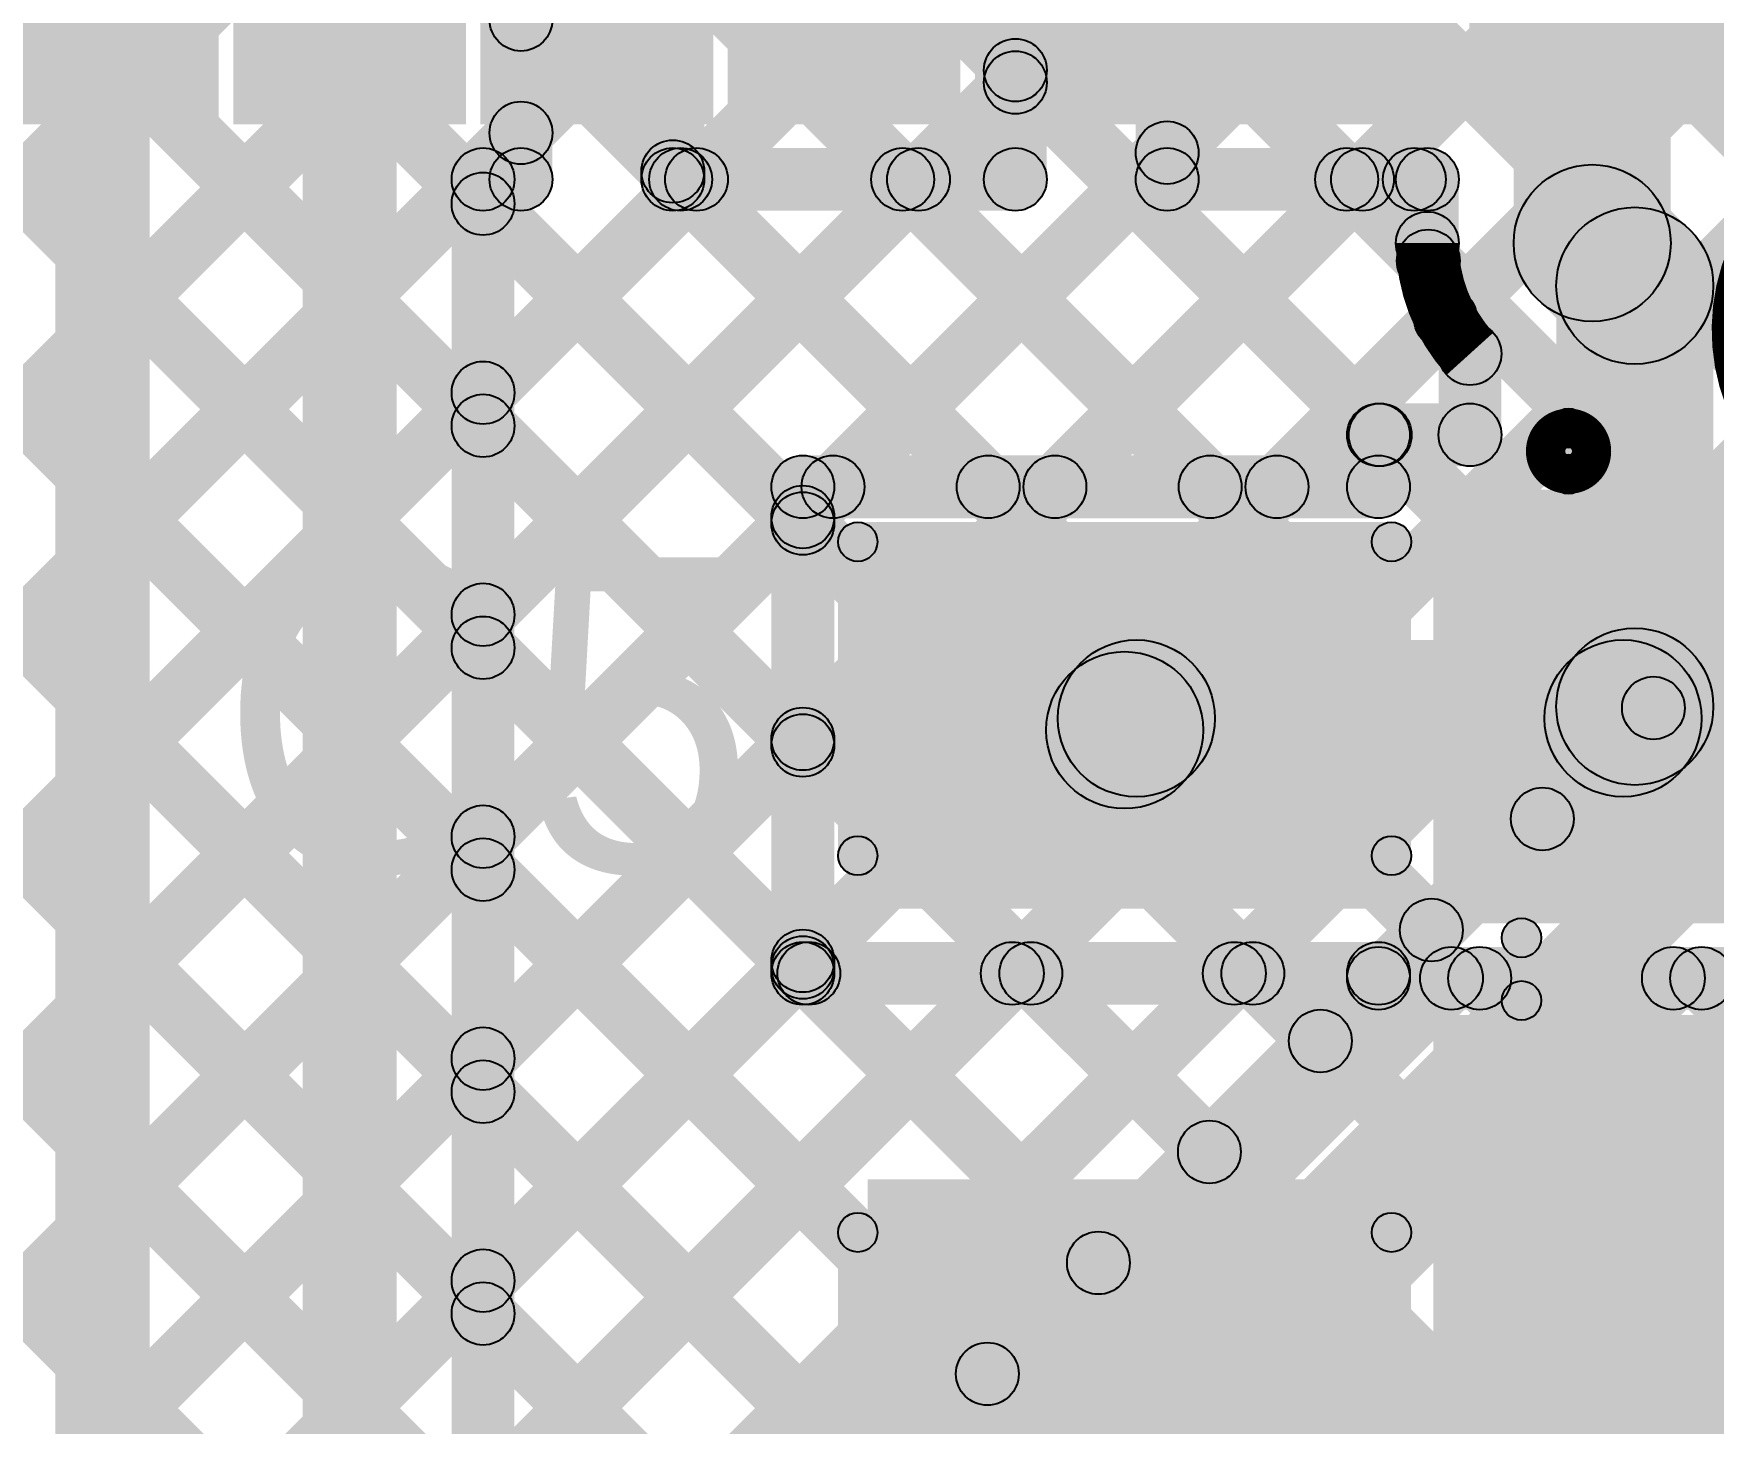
# Model space of a CAD drawing. Header units: millimetres. Extents: x -0.28 to 3.03, y -0.05 to 3.12.
# Drawn here: x 0.4904 to 0.7044, y 1.8817 to 2.0587 of the extents above; entities that cross this region are included whole.
import ezdxf

# ---------------------------------------------------------------- set-up
doc = ezdxf.new("R2010")
doc.units = ezdxf.units.MM
doc.header["$MEASUREMENT"] = 0
for name, color, linetype in [('BottomLayer', 5, 'Continuous'), ('TopLayer', 1, 'Continuous'), ('TopOverlay', 2, 'Continuous'), ('TopPaste', 8, 'Continuous'), ('TopSolder', 216, 'Continuous')]:
    doc.layers.add(name, color=color, linetype=linetype)

# ---------------------------------------------------------------- blocks, each defined once
blk = doc.blocks.new('Q24FA20H0051200_21')
at = {"layer": 'TopLayer'}
for points in [[(-0.05709, 0.04921), (-0.00984, 0.04921), (-0.00984, 0.00591), (-0.05709, 0.00591)], [(0.00984, 0.04921), (0.05709, 0.04921), (0.05709, 0.00591), (0.00984, 0.00591)], [(-0.05709, -0.00591), (-0.00984, -0.00591), (-0.00984, -0.04921), (-0.05709, -0.04921)], [(0.00984, -0.00591), (0.05709, -0.00591), (0.05709, -0.04921), (0.00984, -0.04921)]]:
    blk.add_hatch(color=1, dxfattribs=at).paths.add_polyline_path(points)
at = {"layer": 'TopOverlay'}
h = blk.add_hatch(color=2, dxfattribs=at)
edge = h.paths.add_edge_path()
edge.add_arc((-0.004, 0.042), 0.0025, 0, 360)
for points in [[(0.004, 0.0445), (0.004, 0.0395), (-0.004, 0.0395), (-0.004, 0.0445)], [(-0.0485, -0.001), (-0.0535, -0.001), (-0.0535, 0.002), (-0.0485, 0.002)], [(0.0535, -0.001), (0.0485, -0.001), (0.0485, 0.002), (0.0535, 0.002)], [(0.004, -0.0395), (0.004, -0.0445), (-0.004, -0.0445), (-0.004, -0.0395)]]:
    blk.add_hatch(color=2, dxfattribs=at).paths.add_polyline_path(points)
h = blk.add_hatch(color=2, dxfattribs=at)
edge = h.paths.add_edge_path()
edge.add_arc((0.004, 0.042), 0.0025, 0, 360)
h = blk.add_hatch(color=2, dxfattribs=at)
edge = h.paths.add_edge_path()
edge.add_arc((-0.051, 0.002), 0.0025, 0, 360)
h = blk.add_hatch(color=2, dxfattribs=at)
edge = h.paths.add_edge_path()
edge.add_arc((0.051, 0.002), 0.0025, 0, 360)
h = blk.add_hatch(color=2, dxfattribs=at)
edge = h.paths.add_edge_path()
edge.add_arc((-0.051, -0.001), 0.0025, 0, 360)
h = blk.add_hatch(color=2, dxfattribs=at)
edge = h.paths.add_edge_path()
edge.add_arc((0.051, -0.001), 0.0025, 0, 360)
h = blk.add_hatch(color=2, dxfattribs=at)
edge = h.paths.add_edge_path()
edge.add_arc((-0.06893, -0.036), 0.0025, 0, 360)
h = blk.add_hatch(color=2, dxfattribs=at)
edge = h.paths.add_edge_path()
edge.add_arc((-0.06307, -0.036), 0.0025, 0, 360)
h = blk.add_hatch(color=2, dxfattribs=at)
edge = h.paths.add_edge_path()
edge.add_arc((-0.004, -0.042), 0.0025, 0, 360)
h = blk.add_hatch(color=2, dxfattribs=at)
edge = h.paths.add_edge_path()
edge.add_arc((0.004, -0.042), 0.0025, 0, 360)
at = {"layer": 'TopPaste'}
for points in [[(-0.05709, 0.04921), (-0.00984, 0.04921), (-0.00984, 0.00591), (-0.05709, 0.00591)], [(0.00984, 0.04921), (0.05709, 0.04921), (0.05709, 0.00591), (0.00984, 0.00591)], [(-0.05709, -0.00591), (-0.00984, -0.00591), (-0.00984, -0.04921), (-0.05709, -0.04921)], [(0.00984, -0.00591), (0.05709, -0.00591), (0.05709, -0.04921), (0.00984, -0.04921)]]:
    blk.add_hatch(color=8, dxfattribs=at).paths.add_polyline_path(points)
at = {"layer": 'TopSolder'}
for points in [[(-0.06109, 0.05321), (-0.00584, 0.05321), (-0.00584, 0.00191), (-0.06109, 0.00191)], [(0.00584, 0.05321), (0.06109, 0.05321), (0.06109, 0.00191), (0.00584, 0.00191)], [(-0.06109, -0.00191), (-0.00584, -0.00191), (-0.00584, -0.05321), (-0.06109, -0.05321)], [(0.00584, -0.00191), (0.06109, -0.00191), (0.06109, -0.05321), (0.00584, -0.05321)]]:
    blk.add_hatch(color=216, dxfattribs=at).paths.add_polyline_path(points)
at = {"layer": 'TopOverlay', "const_width": 0.005}
blk.add_lwpolyline([(-0.06307, -0.036, 1), (-0.06893, -0.036, 1)], format="xyb", close=True, dxfattribs=at)
at = {"layer": 'TopOverlay'}
for centre in [(-0.004, 0.042), (0.004, 0.042), (-0.051, 0.002), (0.051, 0.002), (-0.051, -0.001), (0.051, -0.001), (-0.06893, -0.036), (-0.06307, -0.036), (-0.004, -0.042), (0.004, -0.042)]:
    blk.add_circle(centre, 0.0025, dxfattribs=at)
blk = doc.blocks.new('32_TQFP__7X7__28')
at = {"layer": 'TopLayer'}
for points in [[(-0.19882, 0.12106), (-0.13583, 0.12106), (-0.13583, 0.09941), (-0.19882, 0.09941)], [(-0.19882, 0.08957), (-0.13583, 0.08957), (-0.13583, 0.06791), (-0.19882, 0.06791)], [(-0.19882, 0.05807), (-0.13583, 0.05807), (-0.13583, 0.03642), (-0.19882, 0.03642)], [(-0.19882, 0.02657), (-0.13583, 0.02657), (-0.13583, 0.00492), (-0.19882, 0.00492)], [(-0.19882, -0.00492), (-0.13583, -0.00492), (-0.13583, -0.02657), (-0.19882, -0.02657)], [(-0.19882, -0.03642), (-0.13583, -0.03642), (-0.13583, -0.05807), (-0.19882, -0.05807)], [(-0.19882, -0.06791), (-0.13583, -0.06791), (-0.13583, -0.08957), (-0.19882, -0.08957)]]:
    blk.add_hatch(color=1, dxfattribs=at).paths.add_polyline_path(points)
at = {"layer": 'TopPaste'}
for points in [[(-0.19882, 0.12106), (-0.13583, 0.12106), (-0.13583, 0.09941), (-0.19882, 0.09941)], [(-0.19882, 0.08957), (-0.13583, 0.08957), (-0.13583, 0.06791), (-0.19882, 0.06791)], [(-0.19882, 0.05807), (-0.13583, 0.05807), (-0.13583, 0.03642), (-0.19882, 0.03642)], [(-0.19882, 0.02657), (-0.13583, 0.02657), (-0.13583, 0.00492), (-0.19882, 0.00492)], [(-0.19882, -0.00492), (-0.13583, -0.00492), (-0.13583, -0.02657), (-0.19882, -0.02657)], [(-0.19882, -0.03642), (-0.13583, -0.03642), (-0.13583, -0.05807), (-0.19882, -0.05807)], [(-0.19882, -0.06791), (-0.13583, -0.06791), (-0.13583, -0.08957), (-0.19882, -0.08957)]]:
    blk.add_hatch(color=8, dxfattribs=at).paths.add_polyline_path(points)
at = {"layer": 'TopSolder'}
for points in [[(-0.20282, 0.12506), (-0.13183, 0.12506), (-0.13183, 0.09541), (-0.20282, 0.09541)], [(-0.20282, 0.09357), (-0.13183, 0.09357), (-0.13183, 0.06391), (-0.20282, 0.06391)], [(-0.20282, 0.06207), (-0.13183, 0.06207), (-0.13183, 0.03242), (-0.20282, 0.03242)], [(-0.20282, 0.03057), (-0.13183, 0.03057), (-0.13183, 0.00092), (-0.20282, 0.00092)], [(-0.20282, -0.00092), (-0.13183, -0.00092), (-0.13183, -0.03057), (-0.20282, -0.03057)], [(-0.20282, -0.03242), (-0.13183, -0.03242), (-0.13183, -0.06207), (-0.20282, -0.06207)], [(-0.20282, -0.06391), (-0.13183, -0.06391), (-0.13183, -0.09357), (-0.20282, -0.09357)]]:
    blk.add_hatch(color=216, dxfattribs=at).paths.add_polyline_path(points)
blk = doc.blocks.new('C__0805_110')
at = {"layer": 'TopLayer'}
for points in [[(-0.06, 0.03), (-0.02, 0.03), (-0.02, -0.03), (-0.06, -0.03)], [(0.02, 0.03), (0.06, 0.03), (0.06, -0.03), (0.02, -0.03)]]:
    blk.add_hatch(color=1, dxfattribs=at).paths.add_polyline_path(points)
at = {"layer": 'TopOverlay'}
h = blk.add_hatch(color=2, dxfattribs=at)
edge = h.paths.add_edge_path()
edge.add_arc((-0.064, 0.034), 0.0025, 0, 360)
h = blk.add_hatch(color=2, dxfattribs=at)
edge = h.paths.add_edge_path()
edge.add_arc((-0.064, 0.034), 0.0025, 0, 360)
for points in [[(-0.064, 0.0315), (-0.064, 0.0365), (-0.024, 0.0365), (-0.024, 0.0315)], [(0.024, 0.0315), (0.024, 0.0365), (0.064, 0.0365), (0.064, 0.0315)], [(-0.0665, 0.034), (-0.0615, 0.034), (-0.0615, -0.034), (-0.0665, -0.034)], [(0.0615, 0.034), (0.0665, 0.034), (0.0665, -0.034), (0.0615, -0.034)], [(-0.064, -0.0365), (-0.064, -0.0315), (-0.024, -0.0315), (-0.024, -0.0365)], [(0.024, -0.0365), (0.024, -0.0315), (0.064, -0.0315), (0.064, -0.0365)]]:
    blk.add_hatch(color=2, dxfattribs=at).paths.add_polyline_path(points)
h = blk.add_hatch(color=2, dxfattribs=at)
edge = h.paths.add_edge_path()
edge.add_arc((-0.024, 0.034), 0.0025, 0, 360)
h = blk.add_hatch(color=2, dxfattribs=at)
edge = h.paths.add_edge_path()
edge.add_arc((0.024, 0.034), 0.0025, 0, 360)
h = blk.add_hatch(color=2, dxfattribs=at)
edge = h.paths.add_edge_path()
edge.add_arc((0.064, 0.034), 0.0025, 0, 360)
h = blk.add_hatch(color=2, dxfattribs=at)
edge = h.paths.add_edge_path()
edge.add_arc((0.064, 0.034), 0.0025, 0, 360)
h = blk.add_hatch(color=2, dxfattribs=at)
edge = h.paths.add_edge_path()
edge.add_arc((-0.064, -0.034), 0.0025, 0, 360)
h = blk.add_hatch(color=2, dxfattribs=at)
edge = h.paths.add_edge_path()
edge.add_arc((-0.064, -0.034), 0.0025, 0, 360)
h = blk.add_hatch(color=2, dxfattribs=at)
edge = h.paths.add_edge_path()
edge.add_arc((-0.024, -0.034), 0.0025, 0, 360)
h = blk.add_hatch(color=2, dxfattribs=at)
edge = h.paths.add_edge_path()
edge.add_arc((0.024, -0.034), 0.0025, 0, 360)
h = blk.add_hatch(color=2, dxfattribs=at)
edge = h.paths.add_edge_path()
edge.add_arc((0.064, -0.034), 0.0025, 0, 360)
h = blk.add_hatch(color=2, dxfattribs=at)
edge = h.paths.add_edge_path()
edge.add_arc((0.064, -0.034), 0.0025, 0, 360)
at = {"layer": 'TopPaste'}
for points in [[(-0.06, 0.03), (-0.02, 0.03), (-0.02, -0.03), (-0.06, -0.03)], [(0.02, 0.03), (0.06, 0.03), (0.06, -0.03), (0.02, -0.03)]]:
    blk.add_hatch(color=8, dxfattribs=at).paths.add_polyline_path(points)
at = {"layer": 'TopSolder'}
for points in [[(-0.06276, 0.03276), (-0.01724, 0.03276), (-0.01724, -0.03276), (-0.06276, -0.03276)], [(0.01724, 0.03276), (0.06276, 0.03276), (0.06276, -0.03276), (0.01724, -0.03276)]]:
    blk.add_hatch(color=216, dxfattribs=at).paths.add_polyline_path(points)
at = {"layer": 'TopOverlay'}
for centre in [(-0.064, 0.034), (-0.064, 0.034), (-0.024, 0.034), (0.024, 0.034), (0.064, 0.034), (0.064, 0.034), (-0.064, -0.034), (-0.064, -0.034), (-0.024, -0.034), (0.024, -0.034), (0.064, -0.034), (0.064, -0.034)]:
    blk.add_circle(centre, 0.0025, dxfattribs=at)

msp = doc.modelspace()

# ---------------------------------------------------------------- hatches: boundary and pattern name
at = {"layer": 'BottomLayer'}
for points in [[(0.58684, 1.74816), (0.56916, 1.76584), (1.06216, 2.25884), (1.07984, 2.24116)], [(0.33171, 1.70652), (0.32606, 1.71218), (0.77713, 2.16325), (0.78278, 2.15759)], [(0.34585, 1.69238), (0.3402, 1.69804), (0.79106, 2.1489), (0.79672, 2.14324)], [(0.35818, 1.67642), (0.35253, 1.68208), (0.80158, 2.13114), (0.80724, 2.12548)], [(0.05283, 1.59734), (0.04717, 1.603), (0.52849, 2.08432), (0.53415, 2.07866)], [(0.23637, 1.7526), (0.23071, 1.75825), (0.55678, 2.08432), (0.56243, 2.07866)], [(0.30241, 2.07867), (0.30806, 2.08433), (0.56623, 1.82616), (0.56057, 1.82051)], [(0.33069, 2.07867), (0.33635, 2.08433), (0.56828, 1.8524), (0.56262, 1.84674)], [(0.35898, 2.07867), (0.36463, 2.08433), (0.58646, 1.8625), (0.5808, 1.85684)], [(0.38726, 2.07867), (0.39292, 2.08432), (0.6006, 1.87664), (0.59494, 1.87098)], [(0.41555, 2.07867), (0.4212, 2.08432), (0.61474, 1.89078), (0.60909, 1.88513)], [(0.44383, 2.07867), (0.44949, 2.08432), (0.62888, 1.90493), (0.62323, 1.89927)], [(0.47212, 2.07867), (0.47777, 2.08432), (0.64303, 1.91907), (0.63737, 1.91341)], [(0.5004, 2.07866), (0.50606, 2.08432), (0.65717, 1.93321), (0.65151, 1.92755)], [(0.52869, 2.07866), (0.53434, 2.08432), (0.67131, 1.94735), (0.66565, 1.9417)], [(0.2598, 1.74775), (0.25415, 1.75341), (0.58256, 2.08182), (0.58822, 2.07616)], [(0.27477, 1.73443), (0.26911, 1.74009), (0.61084, 2.08182), (0.6165, 2.07616)], [(0.30141, 1.73278), (0.29575, 1.73844), (0.63913, 2.08182), (0.64478, 2.07616)], [(0.31757, 1.72066), (0.31191, 1.72632), (0.66741, 2.08182), (0.67307, 2.07616)], [(0.55947, 2.07616), (0.56513, 2.08182), (0.68545, 1.96149), (0.6798, 1.95584)], [(0.58776, 2.07616), (0.59341, 2.08182), (0.6996, 1.97564), (0.69394, 1.96998)], [(0.61604, 2.07616), (0.6217, 2.08182), (0.71374, 1.98978), (0.70808, 1.98412)], [(0.64432, 2.07616), (0.64998, 2.08182), (0.71125, 2.02055), (0.7056, 2.01489)], [(0.67261, 2.07616), (0.67826, 2.08182), (0.71896, 2.04113), (0.7133, 2.03547)], [(0.53424, 1.74089), (0.52576, 1.74937), (0.84576, 2.06937), (0.85424, 2.06089)], [(0.35933, 1.64928), (0.35367, 1.65494), (0.70895, 2.01022), (0.7146, 2.00456)], [(0.58456, 1.85495), (0.57891, 1.8606), (0.70895, 1.99065), (0.7146, 1.98499)], [(0.58724, 1.83076), (0.57876, 1.83924), (0.72453, 1.98502), (0.73302, 1.97653)]]:
    msp.add_hatch(color=5, dxfattribs=at).paths.add_polyline_path(points)
h = msp.add_hatch(color=5, dxfattribs=at)
edge = h.paths.add_edge_path()
edge.add_arc((0.69677, 1.97281), 0.004, 0, 360)
h = msp.add_hatch(color=5, dxfattribs=at)
edge = h.paths.add_edge_path()
edge.add_arc((0.68262, 1.95867), 0.004, 0, 360)
h = msp.add_hatch(color=5, dxfattribs=at)
edge = h.paths.add_edge_path()
edge.add_arc((0.66848, 1.94452), 0.004, 0, 360)
h = msp.add_hatch(color=5, dxfattribs=at)
edge = h.paths.add_edge_path()
edge.add_arc((0.65434, 1.93038), 0.004, 0, 360)
h = msp.add_hatch(color=5, dxfattribs=at)
edge = h.paths.add_edge_path()
edge.add_arc((0.6402, 1.91624), 0.004, 0, 360)
h = msp.add_hatch(color=5, dxfattribs=at)
edge = h.paths.add_edge_path()
edge.add_arc((0.62606, 1.9021), 0.004, 0, 360)
h = msp.add_hatch(color=5, dxfattribs=at)
edge = h.paths.add_edge_path()
edge.add_arc((0.61191, 1.88796), 0.004, 0, 360)
at = {"layer": 'TopLayer'}
for points in [[(0.55649, 2.04017), (0.54849, 2.04017), (0.54849, 2.12516), (0.55649, 2.12516)], [(0.57583, 2.04017), (0.56783, 2.04017), (0.56783, 2.12516), (0.57583, 2.12516)], [(0.61948, 2.04017), (0.61148, 2.04017), (0.61148, 2.12516), (0.61948, 2.12516)], [(0.63882, 2.04017), (0.63082, 2.04017), (0.63082, 2.12516), (0.63882, 2.12516)], [(0.50517, 1.71984), (0.49317, 1.71984), (0.49317, 2.08267), (0.50517, 2.08267)], [(0.53666, 1.78375), (0.52466, 1.78375), (0.52466, 2.08267), (0.53666, 2.08267)], [(0.69897, 2.03205), (0.67897, 2.03205), (0.67897, 2.08184), (0.69897, 2.08184)], [(0.61831, 2.04969), (0.61265, 2.05534), (0.63199, 2.07468), (0.63765, 2.06902)], [(0.55532, 2.04326), (0.54966, 2.04892), (0.569, 2.06826), (0.57466, 2.0626)], [(0.54966, 2.05769), (0.55532, 2.06335), (0.57466, 2.04401), (0.569, 2.03835)], [(0.61265, 2.05127), (0.61831, 2.05692), (0.66479, 2.01044), (0.65913, 2.00478)], [(0.59507, 1.99816), (0.58941, 2.00382), (0.63199, 2.0464), (0.63765, 2.04074)], [(0.54766, 2.03617), (0.54766, 2.04417), (0.55249, 2.04417), (0.55249, 2.03617)], [(0.57183, 2.03617), (0.57183, 2.04417), (0.61548, 2.04417), (0.61548, 2.03617)], [(0.63482, 2.03617), (0.63482, 2.04417), (0.66631, 2.04417), (0.66631, 2.03617)], [(0.55049, 2.01015), (0.54483, 2.01581), (0.57202, 2.043), (0.57768, 2.03734)], [(0.55049, 1.98187), (0.54483, 1.98752), (0.60031, 2.043), (0.60597, 2.03734)], [(0.57001, 2.03734), (0.57566, 2.043), (0.61484, 2.00382), (0.60919, 1.99816)], [(0.59829, 2.03734), (0.60395, 2.043), (0.64313, 2.00382), (0.63747, 1.99816)], [(0.62335, 1.99816), (0.6177, 2.00382), (0.65688, 2.043), (0.66253, 2.03734)], [(0.65486, 2.03734), (0.66052, 2.043), (0.67092, 2.03259), (0.66526, 2.02694)], [(0.55166, 1.79372), (0.54366, 1.79372), (0.54366, 2.04017), (0.55166, 2.04017)], [(0.54483, 2.03423), (0.55049, 2.03989), (0.59123, 1.99915), (0.58557, 1.99349)], [(0.67197, 2.03205), (0.66397, 2.03205), (0.66397, 2.04017), (0.67197, 2.04017)], [(0.6819, 2.02497), (0.69604, 2.03912), (0.70147, 2.03368), (0.68733, 2.01954)], [(0.65164, 1.99816), (0.64598, 2.00382), (0.66745, 2.02529), (0.67311, 2.01963)], [(0.7044, 1.97299), (0.6844, 1.97299), (0.6844, 2.02661), (0.7044, 2.02661)], [(0.6774, 2.00761), (0.6694, 2.00761), (0.6694, 2.01795), (0.6774, 2.01795)], [(0.54483, 2.00595), (0.55049, 2.0116), (0.59123, 1.97086), (0.58557, 1.96521)], [(0.66175, 2.00361), (0.66175, 2.01161), (0.6734, 2.01161), (0.6734, 2.00361)], [(0.66575, 2.00099), (0.65775, 2.00099), (0.65775, 2.00761), (0.66575, 2.00761)], [(0.59123, 1.99432), (0.58557, 1.99998), (0.58941, 2.00382), (0.59507, 1.99816)], [(0.5884, 1.99699), (0.5884, 2.00499), (0.66175, 2.00499), (0.66175, 1.99699)], [(0.55049, 1.95358), (0.54483, 1.95924), (0.58557, 1.99998), (0.59123, 1.99432)], [(0.5924, 1.93899), (0.5844, 1.93899), (0.5844, 2.00099), (0.5924, 2.00099)], [(0.54483, 1.97766), (0.55049, 1.98332), (0.59123, 1.94258), (0.58557, 1.93692)], [(0.6309, 1.96149), (0.6309, 1.98149), (0.6929, 1.98149), (0.6929, 1.96149)], [(0.69997, 1.96442), (0.68583, 1.97856), (0.68733, 1.98006), (0.70147, 1.96592)], [(0.63647, 1.96292), (0.62233, 1.97706), (0.62383, 1.97856), (0.63797, 1.96442)], [(0.55049, 1.9253), (0.54483, 1.93096), (0.58557, 1.9717), (0.59123, 1.96604)], [(0.54483, 1.94938), (0.55049, 1.95504), (0.6507, 1.85483), (0.64504, 1.84917)], [(0.55049, 1.89701), (0.54483, 1.90267), (0.58557, 1.94341), (0.59123, 1.93775)], [(0.55049, 1.86873), (0.54483, 1.87439), (0.61227, 1.94182), (0.61792, 1.93616)], [(0.55049, 1.84045), (0.54483, 1.8461), (0.64055, 1.94182), (0.64621, 1.93616)], [(0.58633, 1.93616), (0.59199, 1.94182), (0.67898, 1.85483), (0.67332, 1.84917)], [(0.59236, 1.85403), (0.5867, 1.85969), (0.66821, 1.9412), (0.67387, 1.93554)], [(0.5884, 1.93499), (0.5884, 1.94299), (0.66175, 1.94299), (0.66175, 1.93499)], [(0.61578, 1.84917), (0.61013, 1.85483), (0.6965, 1.9412), (0.70215, 1.93554)], [(0.61462, 1.93616), (0.62028, 1.94182), (0.70727, 1.85483), (0.70161, 1.84917)], [(0.6429, 1.93616), (0.64856, 1.94182), (0.71983, 1.87055), (0.71417, 1.86489)], [(0.66175, 1.93437), (0.66175, 1.94237), (0.71687, 1.94237), (0.71687, 1.93437)], [(0.67181, 1.93554), (0.67747, 1.9412), (0.71969, 1.89897), (0.71404, 1.89331)], [(0.70009, 1.93554), (0.70575, 1.9412), (0.71969, 1.92725), (0.71404, 1.9216)], [(0.64407, 1.84917), (0.63841, 1.85483), (0.71404, 1.93045), (0.71969, 1.9248)], [(0.54483, 1.92109), (0.55049, 1.92675), (0.62241, 1.85483), (0.61676, 1.84917)], [(0.67235, 1.84917), (0.6667, 1.85483), (0.71404, 1.90217), (0.71969, 1.89651)], [(0.54483, 1.89281), (0.55049, 1.89847), (0.58847, 1.86049), (0.58281, 1.85483)]]:
    msp.add_hatch(color=1, dxfattribs=at).paths.add_polyline_path(points)
h = msp.add_hatch(color=1, dxfattribs=at)
edge = h.paths.add_edge_path()
edge.add_arc((0.55249, 2.06052), 0.004, 0, 360)
h = msp.add_hatch(color=1, dxfattribs=at)
edge = h.paths.add_edge_path()
edge.add_arc((0.61548, 2.05409), 0.004, 0, 360)
h = msp.add_hatch(color=1, dxfattribs=at)
edge = h.paths.add_edge_path()
edge.add_arc((0.61548, 2.05251), 0.004, 0, 360)
h = msp.add_hatch(color=1, dxfattribs=at)
edge = h.paths.add_edge_path()
edge.add_arc((0.55249, 2.04609), 0.004, 0, 360)
h = msp.add_hatch(color=1, dxfattribs=at)
edge = h.paths.add_edge_path()
edge.add_arc((0.63482, 2.04357), 0.004, 0, 360)
h = msp.add_hatch(color=1, dxfattribs=at)
edge = h.paths.add_edge_path()
edge.add_arc((0.54766, 2.04017), 0.004, 0, 360)
h = msp.add_hatch(color=1, dxfattribs=at)
edge = h.paths.add_edge_path()
edge.add_arc((0.54766, 2.04017), 0.004, 0, 360)
h = msp.add_hatch(color=1, dxfattribs=at)
edge = h.paths.add_edge_path()
edge.add_arc((0.55249, 2.04017), 0.004, 0, 360)
h = msp.add_hatch(color=1, dxfattribs=at)
edge = h.paths.add_edge_path()
edge.add_arc((0.55249, 2.04017), 0.004, 0, 360)
h = msp.add_hatch(color=1, dxfattribs=at)
edge = h.paths.add_edge_path()
edge.add_arc((0.57183, 2.04118), 0.004, 0, 360)
h = msp.add_hatch(color=1, dxfattribs=at)
edge = h.paths.add_edge_path()
edge.add_arc((0.57183, 2.04017), 0.004, 0, 360)
h = msp.add_hatch(color=1, dxfattribs=at)
edge = h.paths.add_edge_path()
edge.add_arc((0.57183, 2.04017), 0.004, 0, 360)
h = msp.add_hatch(color=1, dxfattribs=at)
edge = h.paths.add_edge_path()
edge.add_arc((0.57283, 2.04017), 0.004, 0, 360)
h = msp.add_hatch(color=1, dxfattribs=at)
edge = h.paths.add_edge_path()
edge.add_arc((0.57485, 2.04017), 0.004, 0, 360)
h = msp.add_hatch(color=1, dxfattribs=at)
edge = h.paths.add_edge_path()
edge.add_arc((0.60112, 2.04017), 0.004, 0, 360)
h = msp.add_hatch(color=1, dxfattribs=at)
edge = h.paths.add_edge_path()
edge.add_arc((0.60314, 2.04017), 0.004, 0, 360)
h = msp.add_hatch(color=1, dxfattribs=at)
edge = h.paths.add_edge_path()
edge.add_arc((0.61548, 2.04017), 0.004, 0, 360)
h = msp.add_hatch(color=1, dxfattribs=at)
edge = h.paths.add_edge_path()
edge.add_arc((0.61548, 2.04017), 0.004, 0, 360)
h = msp.add_hatch(color=1, dxfattribs=at)
edge = h.paths.add_edge_path()
edge.add_arc((0.63482, 2.04017), 0.004, 0, 360)
h = msp.add_hatch(color=1, dxfattribs=at)
edge = h.paths.add_edge_path()
edge.add_arc((0.63482, 2.04017), 0.004, 0, 360)
h = msp.add_hatch(color=1, dxfattribs=at)
edge = h.paths.add_edge_path()
edge.add_arc((0.65769, 2.04017), 0.004, 0, 360)
h = msp.add_hatch(color=1, dxfattribs=at)
edge = h.paths.add_edge_path()
edge.add_arc((0.65971, 2.04017), 0.004, 0, 360)
h = msp.add_hatch(color=1, dxfattribs=at)
edge = h.paths.add_edge_path()
edge.add_arc((0.66631, 2.04017), 0.004, 0, 360)
h = msp.add_hatch(color=1, dxfattribs=at)
edge = h.paths.add_edge_path()
edge.add_arc((0.66797, 2.04017), 0.004, 0, 360)
h = msp.add_hatch(color=1, dxfattribs=at)
edge = h.paths.add_edge_path()
edge.add_arc((0.68897, 2.03205), 0.01, 0, 360)
h = msp.add_hatch(color=1, dxfattribs=at)
edge = h.paths.add_edge_path()
edge.add_arc((0.68897, 2.03205), 0.01, 0, 360)
h = msp.add_hatch(color=1, dxfattribs=at)
edge = h.paths.add_edge_path()
edge.add_arc((0.54766, 2.03706), 0.004, 0, 360)
h = msp.add_hatch(color=1, dxfattribs=at)
edge = h.paths.add_edge_path()
edge.add_arc((0.66797, 2.03205), 0.004, 0, 360)
h = msp.add_hatch(color=1, dxfattribs=at)
edge = h.paths.add_edge_path()
edge.add_arc((0.66797, 2.03205), 0.004, 0, 360)
h = msp.add_hatch(color=1, dxfattribs=at)
edge = h.paths.add_edge_path()
edge.add_arc((0.66797, 2.03205), 0.004, 0, 360)
h = msp.add_hatch(color=1, dxfattribs=at)
edge = h.paths.add_edge_path()
edge.add_arc((0.6944, 2.02661), 0.01, 0, 360)
h = msp.add_hatch(color=1, dxfattribs=at)
edge = h.paths.add_edge_path()
edge.add_arc((0.6944, 2.02661), 0.01, 0, 360)
h = msp.add_hatch(color=1, dxfattribs=at)
edge = h.paths.add_edge_path()
edge.add_arc((0.66809, 2.02977), 0.004, 0, 360)
h = msp.add_hatch(color=1, dxfattribs=at)
edge = h.paths.add_edge_path()
edge.add_arc((0.67028, 2.02246), 0.004, 0, 360)
h = msp.add_hatch(color=1, dxfattribs=at)
edge = h.paths.add_edge_path()
edge.add_arc((0.6734, 2.01795), 0.004, 0, 360)
h = msp.add_hatch(color=1, dxfattribs=at)
edge = h.paths.add_edge_path()
edge.add_arc((0.6734, 2.01795), 0.004, 0, 360)
h = msp.add_hatch(color=1, dxfattribs=at)
edge = h.paths.add_edge_path()
edge.add_arc((0.6734, 2.01795), 0.004, 0, 360)
h = msp.add_hatch(color=1, dxfattribs=at)
edge = h.paths.add_edge_path()
edge.add_arc((0.54766, 2.01298), 0.004, 0, 360)
h = msp.add_hatch(color=1, dxfattribs=at)
edge = h.paths.add_edge_path()
edge.add_arc((0.54766, 2.00878), 0.004, 0, 360)
h = msp.add_hatch(color=1, dxfattribs=at)
edge = h.paths.add_edge_path()
edge.add_arc((0.66175, 2.00761), 0.004, 0, 360)
h = msp.add_hatch(color=1, dxfattribs=at)
edge = h.paths.add_edge_path()
edge.add_arc((0.66175, 2.00761), 0.004, 0, 360)
h = msp.add_hatch(color=1, dxfattribs=at)
edge = h.paths.add_edge_path()
edge.add_arc((0.66196, 2.00761), 0.004, 0, 360)
h = msp.add_hatch(color=1, dxfattribs=at)
edge = h.paths.add_edge_path()
edge.add_arc((0.6734, 2.00761), 0.004, 0, 360)
h = msp.add_hatch(color=1, dxfattribs=at)
edge = h.paths.add_edge_path()
edge.add_arc((0.6734, 2.00761), 0.004, 0, 360)
h = msp.add_hatch(color=1, dxfattribs=at)
edge = h.paths.add_edge_path()
edge.add_arc((0.5884, 2.00099), 0.004, 0, 360)
h = msp.add_hatch(color=1, dxfattribs=at)
edge = h.paths.add_edge_path()
edge.add_arc((0.5884, 2.00099), 0.004, 0, 360)
h = msp.add_hatch(color=1, dxfattribs=at)
edge = h.paths.add_edge_path()
edge.add_arc((0.59224, 2.00099), 0.004, 0, 360)
h = msp.add_hatch(color=1, dxfattribs=at)
edge = h.paths.add_edge_path()
edge.add_arc((0.59224, 2.00099), 0.004, 0, 360)
h = msp.add_hatch(color=1, dxfattribs=at)
edge = h.paths.add_edge_path()
edge.add_arc((0.61202, 2.00099), 0.004, 0, 360)
h = msp.add_hatch(color=1, dxfattribs=at)
edge = h.paths.add_edge_path()
edge.add_arc((0.62052, 2.00099), 0.004, 0, 360)
h = msp.add_hatch(color=1, dxfattribs=at)
edge = h.paths.add_edge_path()
edge.add_arc((0.6403, 2.00099), 0.004, 0, 360)
h = msp.add_hatch(color=1, dxfattribs=at)
edge = h.paths.add_edge_path()
edge.add_arc((0.64881, 2.00099), 0.004, 0, 360)
h = msp.add_hatch(color=1, dxfattribs=at)
edge = h.paths.add_edge_path()
edge.add_arc((0.66175, 2.00099), 0.004, 0, 360)
h = msp.add_hatch(color=1, dxfattribs=at)
edge = h.paths.add_edge_path()
edge.add_arc((0.66175, 2.00099), 0.004, 0, 360)
h = msp.add_hatch(color=1, dxfattribs=at)
edge = h.paths.add_edge_path()
edge.add_arc((0.5884, 1.99715), 0.004, 0, 360)
h = msp.add_hatch(color=1, dxfattribs=at)
edge = h.paths.add_edge_path()
edge.add_arc((0.5884, 1.99715), 0.004, 0, 360)
h = msp.add_hatch(color=1, dxfattribs=at)
edge = h.paths.add_edge_path()
edge.add_arc((0.5884, 1.99632), 0.004, 0, 360)
h = msp.add_hatch(color=1, dxfattribs=at)
edge = h.paths.add_edge_path()
edge.add_arc((0.54766, 1.9847), 0.004, 0, 360)
h = msp.add_hatch(color=1, dxfattribs=at)
edge = h.paths.add_edge_path()
edge.add_arc((0.54766, 1.98049), 0.004, 0, 360)
h = msp.add_hatch(color=1, dxfattribs=at)
edge = h.paths.add_edge_path()
edge.add_arc((0.6944, 1.97299), 0.01, 0, 360)
h = msp.add_hatch(color=1, dxfattribs=at)
edge = h.paths.add_edge_path()
edge.add_arc((0.6944, 1.97299), 0.01, 0, 360)
h = msp.add_hatch(color=1, dxfattribs=at)
edge = h.paths.add_edge_path()
edge.add_arc((0.6294, 1.96999), 0.01, 0, 360)
h = msp.add_hatch(color=1, dxfattribs=at)
edge = h.paths.add_edge_path()
edge.add_arc((0.6309, 1.97149), 0.01, 0, 360)
h = msp.add_hatch(color=1, dxfattribs=at)
edge = h.paths.add_edge_path()
edge.add_arc((0.6309, 1.97149), 0.01, 0, 360)
h = msp.add_hatch(color=1, dxfattribs=at)
edge = h.paths.add_edge_path()
edge.add_arc((0.6929, 1.97149), 0.01, 0, 360)
h = msp.add_hatch(color=1, dxfattribs=at)
edge = h.paths.add_edge_path()
edge.add_arc((0.6929, 1.97149), 0.01, 0, 360)
h = msp.add_hatch(color=1, dxfattribs=at)
edge = h.paths.add_edge_path()
edge.add_arc((0.5884, 1.96887), 0.004, 0, 360)
h = msp.add_hatch(color=1, dxfattribs=at)
edge = h.paths.add_edge_path()
edge.add_arc((0.5884, 1.96804), 0.004, 0, 360)
h = msp.add_hatch(color=1, dxfattribs=at)
edge = h.paths.add_edge_path()
edge.add_arc((0.54766, 1.95641), 0.004, 0, 360)
h = msp.add_hatch(color=1, dxfattribs=at)
edge = h.paths.add_edge_path()
edge.add_arc((0.54766, 1.95221), 0.004, 0, 360)
h = msp.add_hatch(color=1, dxfattribs=at)
edge = h.paths.add_edge_path()
edge.add_arc((0.5884, 1.94058), 0.004, 0, 360)
h = msp.add_hatch(color=1, dxfattribs=at)
edge = h.paths.add_edge_path()
edge.add_arc((0.5884, 1.93975), 0.004, 0, 360)
h = msp.add_hatch(color=1, dxfattribs=at)
edge = h.paths.add_edge_path()
edge.add_arc((0.5884, 1.93899), 0.004, 0, 360)
h = msp.add_hatch(color=1, dxfattribs=at)
edge = h.paths.add_edge_path()
edge.add_arc((0.5884, 1.93899), 0.004, 0, 360)
h = msp.add_hatch(color=1, dxfattribs=at)
edge = h.paths.add_edge_path()
edge.add_arc((0.58916, 1.93899), 0.004, 0, 360)
h = msp.add_hatch(color=1, dxfattribs=at)
edge = h.paths.add_edge_path()
edge.add_arc((0.61509, 1.93899), 0.004, 0, 360)
h = msp.add_hatch(color=1, dxfattribs=at)
edge = h.paths.add_edge_path()
edge.add_arc((0.61745, 1.93899), 0.004, 0, 360)
h = msp.add_hatch(color=1, dxfattribs=at)
edge = h.paths.add_edge_path()
edge.add_arc((0.64338, 1.93899), 0.004, 0, 360)
h = msp.add_hatch(color=1, dxfattribs=at)
edge = h.paths.add_edge_path()
edge.add_arc((0.64573, 1.93899), 0.004, 0, 360)
h = msp.add_hatch(color=1, dxfattribs=at)
edge = h.paths.add_edge_path()
edge.add_arc((0.66175, 1.93899), 0.004, 0, 360)
h = msp.add_hatch(color=1, dxfattribs=at)
edge = h.paths.add_edge_path()
edge.add_arc((0.66175, 1.93837), 0.004, 0, 360)
h = msp.add_hatch(color=1, dxfattribs=at)
edge = h.paths.add_edge_path()
edge.add_arc((0.67104, 1.93837), 0.004, 0, 360)
h = msp.add_hatch(color=1, dxfattribs=at)
edge = h.paths.add_edge_path()
edge.add_arc((0.67464, 1.93837), 0.004, 0, 360)
h = msp.add_hatch(color=1, dxfattribs=at)
edge = h.paths.add_edge_path()
edge.add_arc((0.69932, 1.93837), 0.004, 0, 360)
h = msp.add_hatch(color=1, dxfattribs=at)
edge = h.paths.add_edge_path()
edge.add_arc((0.70292, 1.93837), 0.004, 0, 360)
h = msp.add_hatch(color=1, dxfattribs=at)
edge = h.paths.add_edge_path()
edge.add_arc((0.54766, 1.92813), 0.004, 0, 360)
h = msp.add_hatch(color=1, dxfattribs=at)
edge = h.paths.add_edge_path()
edge.add_arc((0.54766, 1.92392), 0.004, 0, 360)
h = msp.add_hatch(color=1, dxfattribs=at)
edge = h.paths.add_edge_path()
edge.add_arc((0.54766, 1.89984), 0.004, 0, 360)
h = msp.add_hatch(color=1, dxfattribs=at)
edge = h.paths.add_edge_path()
edge.add_arc((0.54766, 1.89564), 0.004, 0, 360)

# ---------------------------------------------------------------- linework, layer by layer
at = {"layer": 'BottomLayer', "const_width": 0.008}
msp.add_lwpolyline([(0.71178, 2.00872, -1.33393), (0.75381, 2.021)], format="xyb", dxfattribs=at)
at = {"layer": 'BottomLayer'}
for centre in [(0.69677, 1.97281), (0.68262, 1.95867), (0.66848, 1.94452), (0.65434, 1.93038), (0.6402, 1.91624), (0.62606, 1.9021), (0.61191, 1.88796)]:
    msp.add_circle(centre, 0.004, dxfattribs=at)
at = {"layer": 'TopLayer', "const_width": 0.008}
msp.add_lwpolyline([(0.6734, 2.01795, -0.186056), (0.66797, 2.03205)], format="xyb", dxfattribs=at)
msp.add_lwpolyline([(0.6734, 2.01795, -0.186056), (0.66797, 2.03205)], format="xyb", dxfattribs=at)
at = {"layer": 'TopLayer'}
for centre, radius in [((0.55249, 2.06052), 0.004), ((0.61548, 2.05409), 0.004), ((0.61548, 2.05251), 0.004), ((0.55249, 2.04609), 0.004), ((0.63482, 2.04357), 0.004), ((0.54766, 2.04017), 0.004), ((0.54766, 2.04017), 0.004), ((0.55249, 2.04017), 0.004), ((0.55249, 2.04017), 0.004), ((0.57183, 2.04118), 0.004), ((0.57183, 2.04017), 0.004), ((0.57183, 2.04017), 0.004), ((0.57283, 2.04017), 0.004), ((0.57485, 2.04017), 0.004), ((0.60112, 2.04017), 0.004), ((0.60314, 2.04017), 0.004), ((0.61548, 2.04017), 0.004), ((0.61548, 2.04017), 0.004), ((0.63482, 2.04017), 0.004), ((0.63482, 2.04017), 0.004), ((0.65769, 2.04017), 0.004), ((0.65971, 2.04017), 0.004), ((0.66631, 2.04017), 0.004), ((0.66797, 2.04017), 0.004), ((0.68897, 2.03205), 0.01), ((0.68897, 2.03205), 0.01), ((0.54766, 2.03706), 0.004), ((0.66797, 2.03205), 0.004), ((0.66797, 2.03205), 0.004), ((0.66797, 2.03205), 0.004), ((0.6944, 2.02661), 0.01), ((0.6944, 2.02661), 0.01), ((0.66809, 2.02977), 0.004), ((0.67028, 2.02246), 0.004), ((0.6734, 2.01795), 0.004), ((0.6734, 2.01795), 0.004), ((0.6734, 2.01795), 0.004), ((0.54766, 2.01298), 0.004), ((0.54766, 2.00878), 0.004), ((0.66175, 2.00761), 0.004), ((0.66175, 2.00761), 0.004), ((0.66196, 2.00761), 0.004), ((0.6734, 2.00761), 0.004), ((0.6734, 2.00761), 0.004), ((0.5884, 2.00099), 0.004), ((0.5884, 2.00099), 0.004), ((0.59224, 2.00099), 0.004), ((0.59224, 2.00099), 0.004), ((0.61202, 2.00099), 0.004), ((0.62052, 2.00099), 0.004), ((0.6403, 2.00099), 0.004), ((0.64881, 2.00099), 0.004), ((0.66175, 2.00099), 0.004), ((0.66175, 2.00099), 0.004), ((0.5884, 1.99715), 0.004), ((0.5884, 1.99715), 0.004), ((0.5884, 1.99632), 0.004), ((0.54766, 1.9847), 0.004), ((0.54766, 1.98049), 0.004), ((0.6944, 1.97299), 0.01), ((0.6944, 1.97299), 0.01), ((0.6294, 1.96999), 0.01), ((0.6309, 1.97149), 0.01), ((0.6309, 1.97149), 0.01), ((0.6929, 1.97149), 0.01), ((0.6929, 1.97149), 0.01), ((0.5884, 1.96887), 0.004), ((0.5884, 1.96804), 0.004), ((0.54766, 1.95641), 0.004), ((0.54766, 1.95221), 0.004), ((0.5884, 1.94058), 0.004), ((0.5884, 1.93975), 0.004), ((0.5884, 1.93899), 0.004), ((0.5884, 1.93899), 0.004), ((0.58916, 1.93899), 0.004), ((0.61509, 1.93899), 0.004), ((0.61745, 1.93899), 0.004), ((0.64338, 1.93899), 0.004), ((0.64573, 1.93899), 0.004), ((0.66175, 1.93899), 0.004), ((0.66175, 1.93837), 0.004), ((0.67104, 1.93837), 0.004), ((0.67464, 1.93837), 0.004), ((0.69932, 1.93837), 0.004), ((0.70292, 1.93837), 0.004), ((0.54766, 1.92813), 0.004), ((0.54766, 1.92392), 0.004), ((0.54766, 1.89984), 0.004), ((0.54766, 1.89564), 0.004)]:
    msp.add_circle(centre, radius, dxfattribs=at)

# ---------------------------------------------------------------- block references
for name, p, rotation in [('32_TQFP__7X7__28', (0.6094, 2.24999), 90), ('Q24FA20H0051200_21', (0.72196, 1.93953), 270), ('C__0805_110', (0.6294, 1.92999), 90)]:
    msp.add_blockref(name, p, dxfattribs=dict(rotation=rotation))

# ---------------------------------------------------------------- texts
at = {"layer": 'TopOverlay'}
msp.add_text('C5', height=0.04, dxfattribs=at).set_placement((0.514, 1.952))

doc.saveas('drawing.dxf')
